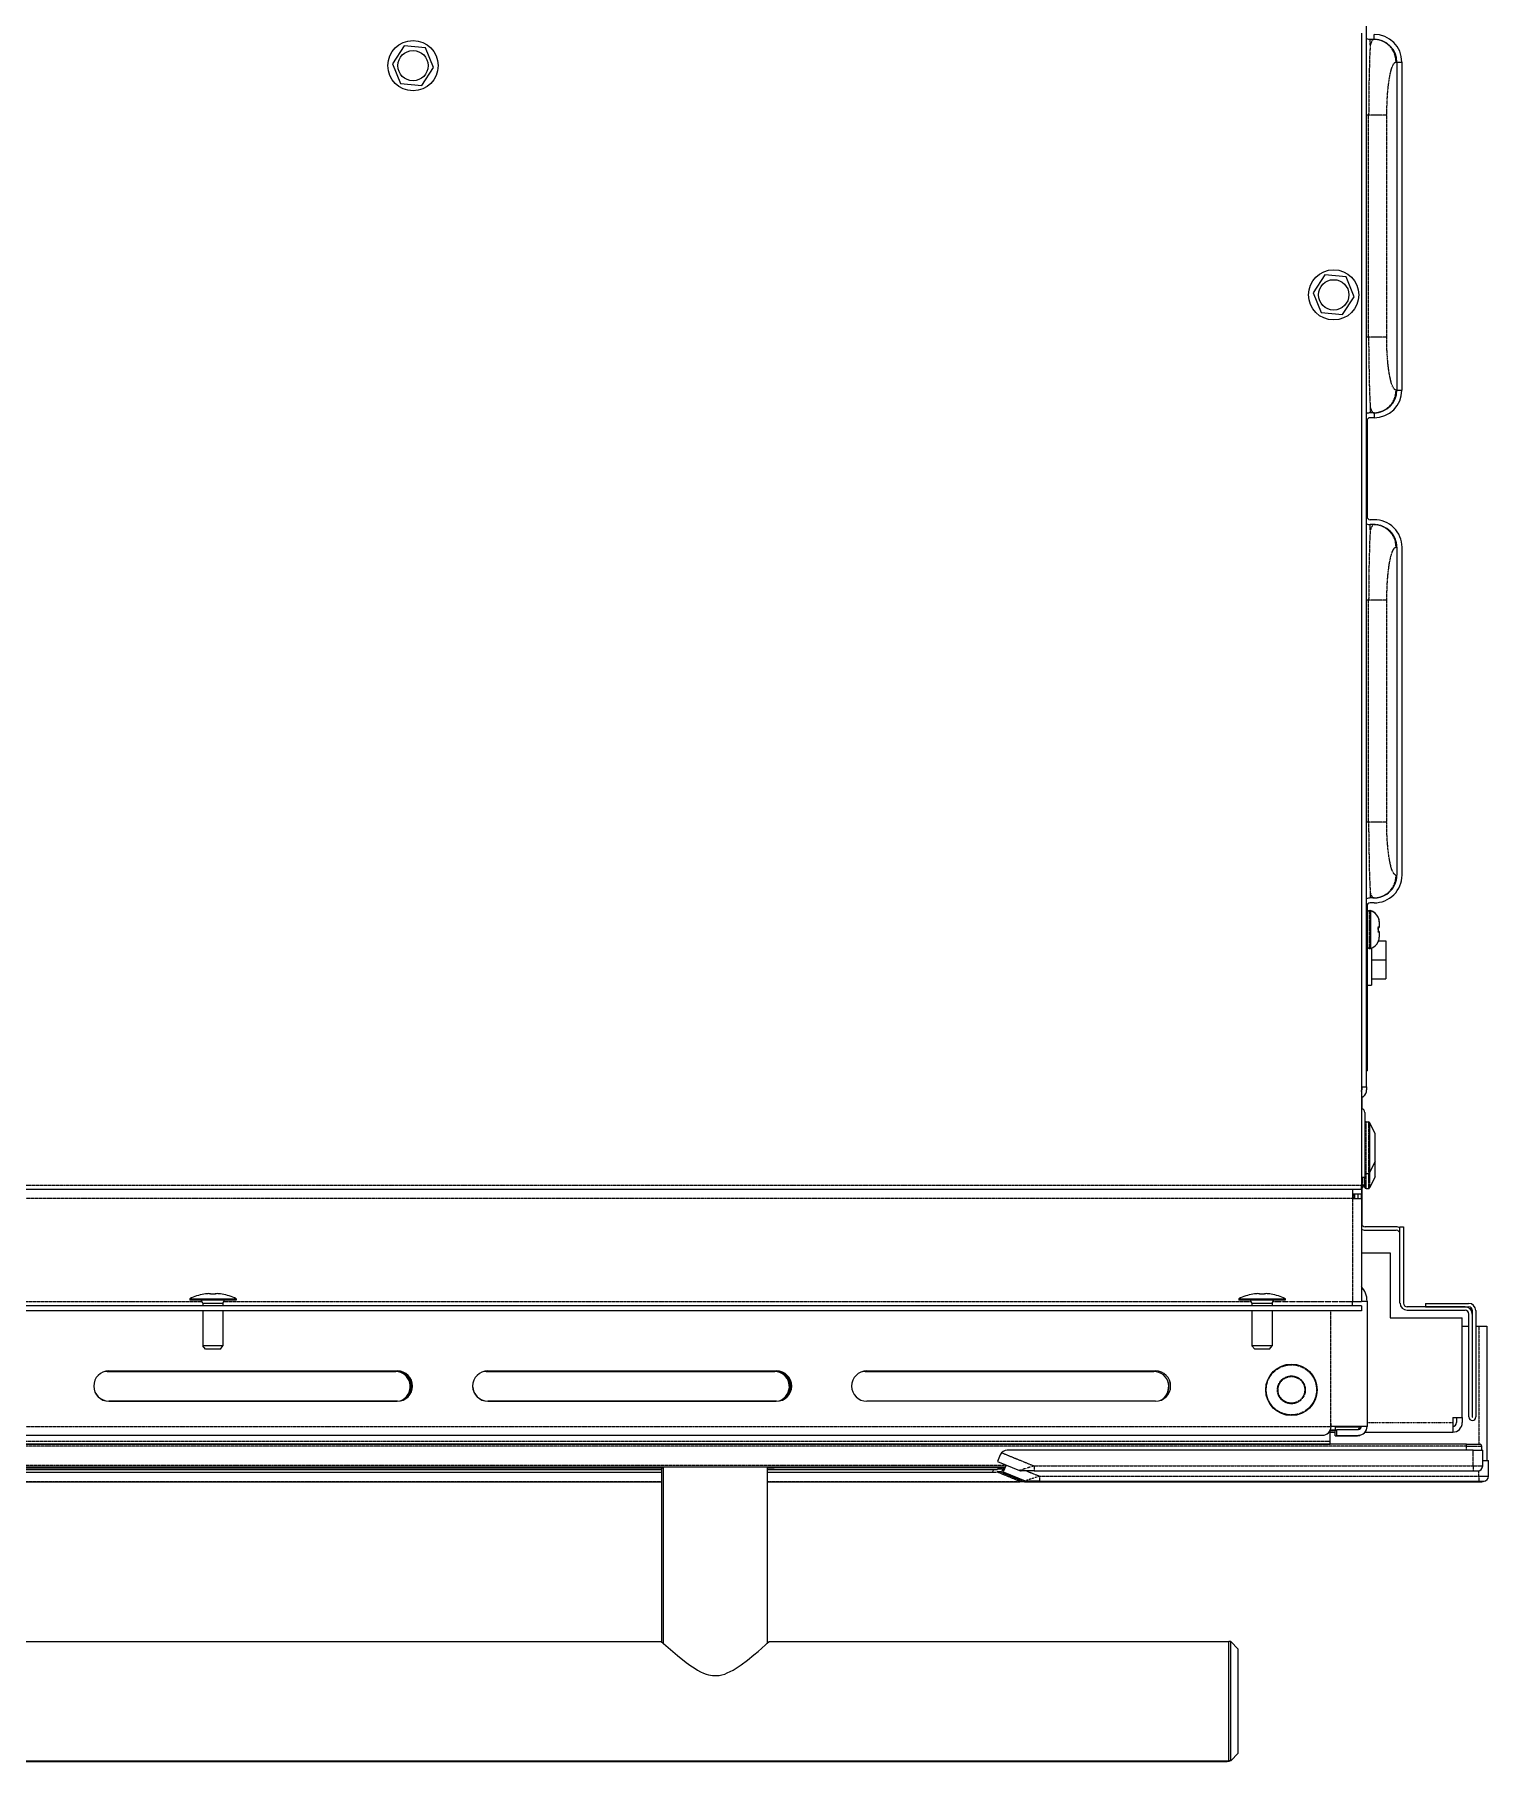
# Model space of a CAD drawing. Header units: millimetres. Extents: x 60499 to 556746, y 248297 to 497145.
# Drawn here: x 84286 to 94354, y 376801 to 388758 of the extents above; entities that cross this region are included whole.
import ezdxf

# ---------------------------------------------------------------- set-up
doc = ezdxf.new("R2010")
doc.units = ezdxf.units.MM
doc.linetypes.add('PHANTOM', pattern=[20, 10, -2, 2, -2, 2, -2])

msp = doc.modelspace()

# ---------------------------------------------------------------- linework, layer by layer
at = {"color": 7, "lineweight": 13, "ltscale": 0.03937}
for p, q in [((93510, 381471), (93510, 392705)), ((93474, 388767), (93474, 380792)), ((93720, 388568), (93720, 386296)), ((93753, 388568), (93753, 386296)), ((93514, 386094), (93514, 385410)), ((93720, 385208), (93720, 382937)), ((93754, 385208), (93754, 382937)), ((93514, 382443), (93514, 381583)), ((93411, 380762), (70326, 380762)), ((93474, 380700), (93474, 379985)), ((93474, 379956), (70263, 379956)), ((93474, 379922), (70263, 379922)), ((93514, 379989), (93514, 379120)), ((94218, 379186), (94218, 379899)), ((94241, 379899), (94241, 379186)), ((94242, 379186), (94242, 379923)), ((94266, 379923), (94266, 379186)), ((94172, 379183), (94172, 379873)), ((94343, 379815), (94343, 378885)), ((84789, 379501), (86788, 379501)), ((84801, 379505), (86799, 379505)), ((87413, 379501), (89412, 379501)), ((87425, 379505), (89424, 379505)), ((90038, 379501), (92036, 379501)), ((90049, 379505), (92048, 379505)), ((84801, 379296), (86795, 379296)), ((86799, 379295), (84801, 379295)), ((87425, 379296), (89420, 379296)), ((89424, 379295), (87425, 379295)), ((92048, 379295), (90049, 379295)), ((93203, 379059), (70519, 379059)), ((94202, 378998), (69520, 378998)), ((70465, 378998), (93257, 378998)), ((94247, 378956), (91022, 378956)), ((91007, 378838), (72715, 378838)), ((75083, 378838), (88639, 378838)), ((88639, 378834), (83249, 378834)), ((83249, 378833), (88628, 378833)), ((83331, 378822), (88628, 378822)), ((88628, 378834), (88628, 377630)), ((88639, 378838), (88639, 377620)), ((89360, 378838), (89360, 377620)), ((90995, 378834), (89360, 378834)), ((89360, 378822), (90928, 378822)), ((83331, 378803), (88628, 378803)), ((83331, 378738), (88628, 378738)), ((89360, 378803), (90920, 378803)), ((89360, 378738), (91108, 378738)), ((91207, 378813), (94247, 378813)), ((91234, 378738), (94275, 378738)), ((91246, 378742), (94286, 378742)), ((75096, 377632), (88626, 377632)), ((89373, 377632), (92555, 377632)), ((92555, 376805), (92555, 377632)), ((92555, 376805), (92555, 377632)), ((92569, 376805), (92569, 377632)), ((92621, 376858), (92621, 377579)), ((71155, 376801), (92544, 376801)), ((71167, 376805), (92555, 376805))]:
    msp.add_line(p, q, dxfattribs=at)
at = {"color": 7, "lineweight": 13, "ltscale": 0.000999991}
for p, q in [((93561, 388725), (93561, 388758)), ((93561, 386139), (93561, 386105)), ((94247, 378813), (94280, 378813)), ((94275, 378738), (94308, 378738)), ((94286, 378742), (94320, 378742))]:
    msp.add_line(p, q, dxfattribs=at)
at = {"color": 7, "lineweight": 13, "ltscale": 0.004405}
for p, q in [((86846, 388680), (86765, 388556)), ((86994, 388666), (86846, 388680)), ((87050, 388529), (86994, 388666)), ((86765, 388556), (86821, 388419)), ((86969, 388405), (87050, 388529)), ((86821, 388419), (86969, 388405)), ((93220, 387094), (93140, 386970)), ((93368, 387080), (93220, 387094)), ((93424, 386943), (93368, 387080)), ((93140, 386970), (93196, 386833)), ((93196, 386833), (93343, 386819)), ((93343, 386819), (93424, 386943))]:
    msp.add_line(p, q, dxfattribs=at)
at = {"color": 7, "linetype": 'PHANTOM', "lineweight": 13, "ltscale": 0.00112}
for p, q in [((93535, 388687), (93535, 388725)), ((93535, 385328), (93535, 385365)), ((93535, 382817), (93535, 382780))]:
    msp.add_line(p, q, dxfattribs=at)
at = {"color": 7, "lineweight": 13, "ltscale": 0.000752847}
for p, q in [((93561, 388725), (93535, 388725)), ((93561, 386139), (93535, 386139)), ((93561, 386105), (93535, 386105)), ((93561, 385399), (93535, 385399)), ((93561, 385365), (93535, 385365)), ((93561, 382780), (93535, 382780)), ((93561, 382746), (93535, 382746))]:
    msp.add_line(p, q, dxfattribs=at)
at = {"color": 7, "linetype": 'PHANTOM', "lineweight": 13, "ltscale": 0.00017842}
for p, q in [((93714, 388568), (93720, 388568)), ((93720, 386296), (93714, 386296)), ((93714, 385208), (93720, 385208)), ((93720, 382937), (93714, 382937))]:
    msp.add_line(p, q, dxfattribs=at)
at = {"color": 7, "linetype": 'PHANTOM', "lineweight": 13, "ltscale": 0.000984793}
for p, q in [((93720, 388568), (93753, 388568)), ((93720, 386296), (93753, 386296))]:
    msp.add_line(p, q, dxfattribs=at)
at = {"color": 7, "linetype": 'PHANTOM', "lineweight": 13, "ltscale": 0.000419557}
for p, q in [((93524, 388200), (93510, 388200)), ((93524, 386664), (93510, 386664)), ((93524, 384841), (93510, 384841)), ((93524, 383305), (93510, 383305))]:
    msp.add_line(p, q, dxfattribs=at)
at = {"color": 7, "linetype": 'PHANTOM', "lineweight": 13, "ltscale": 0.03937}
for p, q in [((93524, 386664), (93524, 388200)), ((93649, 386664), (93649, 388200)), ((93524, 383305), (93524, 384841)), ((93649, 383305), (93649, 384841)), ((70263, 380792), (93474, 380792)), ((93411, 380700), (70326, 380700)), ((93411, 380700), (93411, 379985)), ((78290, 379985), (85447, 379985)), ((85597, 379985), (92711, 379985)), ((93263, 379140), (93263, 379922)), ((94287, 379815), (94287, 378998)), ((70459, 379120), (93263, 379120)), ((94202, 378985), (69520, 378985)), ((70465, 379018), (93257, 379018)), ((91012, 378851), (72710, 378851)), ((91207, 378847), (94247, 378847)), ((83331, 378740), (88628, 378740)), ((89360, 378740), (91108, 378740)), ((91246, 378776), (94286, 378776))]:
    msp.add_line(p, q, dxfattribs=at)
at = {"color": 7, "linetype": 'PHANTOM', "lineweight": 13, "ltscale": 0.003721}
for p, q in [((93649, 388200), (93524, 388200)), ((93649, 386664), (93524, 386664)), ((93649, 384841), (93524, 384841)), ((93649, 383305), (93524, 383305))]:
    msp.add_line(p, q, dxfattribs=at)
at = {"color": 7, "linetype": 'PHANTOM', "lineweight": 13, "ltscale": 0.001119}
msp.add_line((93535, 386177), (93535, 386139), dxfattribs=at)
at = {"color": 7, "lineweight": 13, "ltscale": 0.000134154}
msp.add_line((93565, 385399), (93561, 385399), dxfattribs=at)
at = {"color": 7, "lineweight": 13, "ltscale": 0.001642}
msp.add_line((93514, 382735), (93514, 382680), dxfattribs=at)
at = {"color": 7, "lineweight": 13, "ltscale": 0.003526}
msp.add_line((93514, 382680), (93514, 382561), dxfattribs=at)
at = {"color": 7, "linetype": 'PHANTOM', "lineweight": 13, "ltscale": 1.44178e-06}
msp.add_line((93527, 382692), (93527, 382692), dxfattribs=at)
at = {"color": 7, "lineweight": 13, "ltscale": 0.000301872}
for p, q in [((93527, 382692), (93537, 382692)), ((93527, 382692), (93537, 382692)), ((93527, 382430), (93537, 382430))]:
    msp.add_line(p, q, dxfattribs=at)
at = {"color": 7, "linetype": 'PHANTOM', "lineweight": 13, "ltscale": 0.003901}
msp.add_line((93527, 382692), (93527, 382561), dxfattribs=at)
at = {"color": 7, "lineweight": 13, "ltscale": 1.68207e-06}
msp.add_line((93537, 382692), (93537, 382692), dxfattribs=at)
at = {"color": 7, "lineweight": 13, "ltscale": 0.003901}
for p, q in [((93537, 382692), (93537, 382561)), ((93537, 382561), (93537, 382430))]:
    msp.add_line(p, q, dxfattribs=at)
at = {"color": 7, "linetype": 'PHANTOM', "lineweight": 13, "ltscale": 2.67258e-05}
msp.add_line((93590, 382645), (93591, 382645), dxfattribs=at)
at = {"color": 7, "lineweight": 13, "ltscale": 1.17684e-05}
msp.add_line((93591, 382645), (93590, 382645), dxfattribs=at)
at = {"color": 7, "lineweight": 13, "ltscale": 2.74369e-05}
msp.add_line((93591, 382645), (93592, 382644), dxfattribs=at)
at = {"color": 7, "lineweight": 13, "ltscale": 0.000127056}
for p, q in [((93514, 382629), (93510, 382629)), ((93514, 382494), (93510, 382494))]:
    msp.add_line(p, q, dxfattribs=at)
at = {"color": 7, "lineweight": 13, "ltscale": 3.20795e-05}
msp.add_line((93514, 382561), (93514, 382560), dxfattribs=at)
at = {"color": 7, "lineweight": 13, "ltscale": 0.003494}
msp.add_line((93514, 382560), (93514, 382443), dxfattribs=at)
at = {"color": 7, "linetype": 'PHANTOM', "lineweight": 13, "ltscale": 3.54436e-05}
msp.add_line((93527, 382561), (93527, 382560), dxfattribs=at)
at = {"color": 7, "linetype": 'PHANTOM', "lineweight": 13, "ltscale": 0.003866}
msp.add_line((93527, 382560), (93527, 382430), dxfattribs=at)
at = {"color": 7, "lineweight": 13, "ltscale": 8.98707e-05}
msp.add_line((93591, 382575), (93594, 382575), dxfattribs=at)
at = {"color": 7, "lineweight": 13, "ltscale": 8.80684e-05}
msp.add_line((93594, 382549), (93591, 382549), dxfattribs=at)
at = {"color": 7, "lineweight": 13, "ltscale": 0.000874317}
msp.add_line((93598, 382579), (93598, 382608), dxfattribs=at)
at = {"color": 7, "lineweight": 13, "ltscale": 0.000899428}
msp.add_line((93598, 382514), (93598, 382544), dxfattribs=at)
at = {"color": 7, "lineweight": 13, "ltscale": 6.24769e-05}
for p, q in [((93517, 382401), (93514, 382401)), ((93517, 382360), (93514, 382360)), ((93517, 382351), (93514, 382351)), ((93517, 382343), (93514, 382343)), ((93517, 382301), (93514, 382301)), ((93517, 382228), (93514, 382228)), ((93517, 382177), (93514, 382177))]:
    msp.add_line(p, q, dxfattribs=at)
at = {"color": 7, "lineweight": 13, "ltscale": 0.002516}
msp.add_line((93517, 382351), (93517, 382436), dxfattribs=at)
at = {"color": 7, "lineweight": 13, "ltscale": 0.007575}
msp.add_line((93543, 382432), (93543, 382177), dxfattribs=at)
at = {"color": 7, "lineweight": 13, "ltscale": 1.19304e-05}
msp.add_line((93590, 382477), (93590, 382476), dxfattribs=at)
at = {"color": 7, "linetype": 'PHANTOM', "lineweight": 13, "ltscale": 2.72055e-05}
msp.add_line((93591, 382476), (93590, 382476), dxfattribs=at)
at = {"color": 7, "lineweight": 13, "ltscale": 0.001509}
msp.add_line((93593, 382482), (93643, 382482), dxfattribs=at)
at = {"color": 7, "lineweight": 13, "ltscale": 0.0039}
for p, q in [((93643, 382482), (93643, 382351)), ((93643, 382351), (93643, 382220))]:
    msp.add_line(p, q, dxfattribs=at)
at = {"color": 7, "lineweight": 13, "ltscale": 0.003659}
msp.add_line((93517, 382228), (93517, 382351), dxfattribs=at)
at = {"color": 7, "lineweight": 13, "ltscale": 0.003}
for p, q in [((93543, 382351), (93643, 382351)), ((93543, 382220), (93643, 382220))]:
    msp.add_line(p, q, dxfattribs=at)
at = {"color": 7, "lineweight": 13, "ltscale": 0.001516}
msp.add_line((93517, 382177), (93517, 382228), dxfattribs=at)
at = {"color": 7, "lineweight": 13, "ltscale": 0.000775014}
msp.add_line((93517, 382177), (93543, 382177), dxfattribs=at)
at = {"color": 7, "lineweight": 13, "ltscale": 0.000127477}
msp.add_line((93510, 381583), (93514, 381583), dxfattribs=at)
at = {"color": 7, "lineweight": 13, "ltscale": 0.001075}
msp.add_line((93474, 381471), (93510, 381471), dxfattribs=at)
at = {"color": 7, "lineweight": 13, "ltscale": 0.000591849}
for p, q in [((93477, 381471), (93477, 381451)), ((93510, 381471), (93510, 381451))]:
    msp.add_line(p, q, dxfattribs=at)
at = {"color": 7, "lineweight": 13, "ltscale": 0.000587294}
msp.add_line((93489, 381406), (93474, 381394), dxfattribs=at)
at = {"color": 7, "lineweight": 13, "ltscale": 0.002287}
msp.add_line((93477, 381396), (93477, 381319), dxfattribs=at)
at = {"color": 7, "lineweight": 13, "ltscale": 0.013338}
msp.add_line((93498, 381295), (93498, 380847), dxfattribs=at)
at = {"color": 7, "linetype": 'PHANTOM', "lineweight": 13, "ltscale": 0.010625}
for p, q in [((93506, 380873), (93506, 381230)), ((93522, 381230), (93522, 380873))]:
    msp.add_line(p, q, dxfattribs=at)
at = {"color": 7, "lineweight": 13, "ltscale": 0.000470499}
for p, q in [((93506, 381230), (93522, 381230)), ((93506, 380873), (93522, 380873)), ((93506, 380768), (93522, 380768))]:
    msp.add_line(p, q, dxfattribs=at)
at = {"color": 7, "linetype": 'PHANTOM', "lineweight": 13, "ltscale": 0.010348}
msp.add_line((93529, 381225), (93529, 380878), dxfattribs=at)
at = {"color": 7, "lineweight": 13, "ltscale": 0.002582}
for p, q in [((93568, 381148), (93529, 381225)), ((93568, 380955), (93529, 380878)), ((93568, 380850), (93529, 380773))]:
    msp.add_line(p, q, dxfattribs=at)
at = {"color": 7, "linetype": 'PHANTOM', "lineweight": 13, "ltscale": 0.005731}
msp.add_line((93568, 380955), (93568, 381148), dxfattribs=at)
at = {"color": 7, "lineweight": 13, "ltscale": 0.005507}
msp.add_line((93569, 380959), (93569, 381144), dxfattribs=at)
at = {"color": 7, "lineweight": 13, "ltscale": 0.000699982}
for p, q in [((93474, 380847), (93498, 380847)), ((93741, 380503), (93765, 380503)), ((93918, 379973), (93918, 379949))]:
    msp.add_line(p, q, dxfattribs=at)
at = {"color": 7, "lineweight": 13, "ltscale": 0.009851}
msp.add_line((93477, 380847), (93477, 380516), dxfattribs=at)
at = {"color": 7, "linetype": 'PHANTOM', "lineweight": 13, "ltscale": 0.002215}
msp.add_line((93482, 380847), (93482, 380773), dxfattribs=at)
at = {"color": 7, "lineweight": 13, "ltscale": 0.002108}
msp.add_line((93498, 380776), (93498, 380847), dxfattribs=at)
at = {"color": 7, "linetype": 'PHANTOM', "lineweight": 13, "ltscale": 0.003125}
for p, q in [((93506, 380768), (93506, 380873)), ((93522, 380873), (93522, 380768)), ((93529, 380878), (93529, 380773)), ((93568, 380850), (93568, 380955)), ((94202, 378985), (94307, 378985))]:
    msp.add_line(p, q, dxfattribs=at)
at = {"color": 7, "lineweight": 13, "ltscale": 0.003118}
msp.add_line((93569, 380854), (93569, 380959), dxfattribs=at)
at = {"color": 7, "lineweight": 13, "ltscale": 0.001865}
for p, q in [((93411, 380762), (93411, 380700)), ((93474, 380762), (93411, 380762)), ((93474, 380729), (93411, 380729)), ((93411, 380700), (93474, 380700)), ((93411, 379985), (93474, 379985))]:
    msp.add_line(p, q, dxfattribs=at)
at = {"color": 7, "linetype": 'PHANTOM', "lineweight": 13, "ltscale": 0.000875037}
msp.add_line((93418, 380729), (93418, 380700), dxfattribs=at)
at = {"color": 7, "lineweight": 13, "ltscale": 0.000875037}
for p, q in [((93426, 380729), (93426, 380700)), ((93450, 380729), (93450, 380700)), ((93473, 380729), (93473, 380700)), ((93411, 379956), (93411, 379985))]:
    msp.add_line(p, q, dxfattribs=at)
at = {"color": 7, "lineweight": 13, "ltscale": 0.000874917}
msp.add_line((93474, 380762), (93474, 380792), dxfattribs=at)
at = {"color": 7, "lineweight": 13, "ltscale": 0.000990019}
for p, q in [((93474, 380762), (93474, 380729)), ((93474, 379956), (93474, 379922))]:
    msp.add_line(p, q, dxfattribs=at)
at = {"color": 7, "lineweight": 13, "ltscale": 0.001067}
msp.add_line((93498, 380805), (93482, 380773), dxfattribs=at)
at = {"color": 7, "lineweight": 13, "ltscale": 0.006425}
for p, q in [((93715, 380503), (93499, 380503)), ((93499, 380479), (93715, 380479))]:
    msp.add_line(p, q, dxfattribs=at)
at = {"color": 7, "lineweight": 13, "ltscale": 0.015712}
for p, q in [((93741, 379975), (93741, 380503)), ((93765, 380503), (93765, 379975))]:
    msp.add_line(p, q, dxfattribs=at)
at = {"color": 7, "lineweight": 13, "ltscale": 7.50925e-05}
msp.add_line((93474, 380481), (93477, 380481), dxfattribs=at)
at = {"color": 7, "lineweight": 13, "ltscale": 0.000111017}
msp.add_line((93477, 380485), (93477, 380481), dxfattribs=at)
at = {"color": 7, "lineweight": 13, "ltscale": 0.005903}
msp.add_line((93474, 380322), (93672, 380322), dxfattribs=at)
at = {"color": 7, "lineweight": 13, "ltscale": 0.013371}
msp.add_line((93672, 380322), (93672, 379873), dxfattribs=at)
at = {"color": 7, "lineweight": 13, "ltscale": 8.83087e-05}
for p, q in [((85505, 380039), (85505, 380036)), ((85505, 380039), (85505, 380036)), ((92769, 380039), (92769, 380036)), ((92769, 380039), (92769, 380036))]:
    msp.add_line(p, q, dxfattribs=at)
at = {"color": 7, "lineweight": 13, "ltscale": 0.0096}
for p, q in [((85361, 380005), (85683, 380005)), ((85683, 379996), (85361, 379996)), ((92625, 380005), (92947, 380005)), ((92947, 379996), (92625, 379996))]:
    msp.add_line(p, q, dxfattribs=at)
at = {"color": 7, "lineweight": 13, "ltscale": 0.000265527}
for p, q in [((85361, 380005), (85361, 379996)), ((85683, 380005), (85683, 379996)), ((92625, 380005), (92625, 379996)), ((92947, 380005), (92947, 379996))]:
    msp.add_line(p, q, dxfattribs=at)
at = {"color": 7, "lineweight": 13, "ltscale": 0.000701462}
for p, q in [((85452, 379975), (85441, 379996)), ((85591, 379975), (85602, 379996)), ((92716, 379975), (92706, 379996))]:
    msp.add_line(p, q, dxfattribs=at)
at = {"color": 7, "lineweight": 13, "ltscale": 0.00415}
for p, q in [((85452, 379975), (85591, 379975)), ((92716, 379975), (92856, 379975)), ((85591, 379678), (85452, 379678)), ((92856, 379678), (92716, 379678))]:
    msp.add_line(p, q, dxfattribs=at)
at = {"color": 7, "lineweight": 13, "ltscale": 0.000575028}
for p, q in [((85452, 379975), (85452, 379956)), ((85591, 379975), (85591, 379956)), ((92716, 379975), (92716, 379956)), ((92856, 379975), (92856, 379956))]:
    msp.add_line(p, q, dxfattribs=at)
at = {"color": 7, "lineweight": 13, "ltscale": 0.00728}
for p, q in [((85452, 379922), (85452, 379678)), ((85591, 379922), (85591, 379678)), ((92716, 379922), (92716, 379678)), ((92856, 379922), (92856, 379678))]:
    msp.add_line(p, q, dxfattribs=at)
at = {"color": 7, "lineweight": 13, "ltscale": 0.000701489}
msp.add_line((92856, 379975), (92866, 379996), dxfattribs=at)
at = {"color": 7, "linetype": 'PHANTOM', "lineweight": 13, "ltscale": 0.016389}
msp.add_line((92861, 379985), (93411, 379985), dxfattribs=at)
at = {"color": 7, "linetype": 'PHANTOM', "lineweight": 13, "ltscale": 0.001182}
msp.add_line((93474, 379989), (93514, 379989), dxfattribs=at)
at = {"color": 7, "lineweight": 13, "ltscale": 0.011937}
for p, q in [((94192, 379949), (93791, 379949)), ((93791, 379925), (94192, 379925))]:
    msp.add_line(p, q, dxfattribs=at)
at = {"color": 7, "lineweight": 13, "ltscale": 0.008869}
for p, q in [((93918, 379973), (94216, 379973)), ((93918, 379949), (94216, 379949))]:
    msp.add_line(p, q, dxfattribs=at)
at = {"color": 7, "lineweight": 13, "ltscale": 0.014875}
msp.add_line((93672, 379873), (94172, 379873), dxfattribs=at)
at = {"color": 7, "lineweight": 13, "ltscale": 0.001363}
msp.add_line((94172, 379815), (94218, 379815), dxfattribs=at)
at = {"color": 7, "lineweight": 13, "ltscale": 2.49908e-05}
for p, q in [((94241, 379815), (94242, 379815)), ((89408, 378834), (89408, 378833)), ((89420, 378838), (89420, 378838))]:
    msp.add_line(p, q, dxfattribs=at)
at = {"color": 7, "lineweight": 13, "ltscale": 0.000627953}
msp.add_line((94266, 379815), (94287, 379815), dxfattribs=at)
at = {"color": 7, "lineweight": 13, "ltscale": 0.001662}
msp.add_line((94287, 379815), (94343, 379815), dxfattribs=at)
at = {"color": 7, "lineweight": 13, "ltscale": 0.000855589}
for p, q in [((85471, 379656), (85452, 379678)), ((85573, 379656), (85591, 379678)), ((92735, 379656), (92716, 379678)), ((92837, 379656), (92856, 379678))]:
    msp.add_line(p, q, dxfattribs=at)
at = {"color": 7, "lineweight": 13, "ltscale": 0.00305}
for p, q in [((85573, 379656), (85471, 379656)), ((92837, 379656), (92735, 379656))]:
    msp.add_line(p, q, dxfattribs=at)
at = {"color": 7, "lineweight": 13, "ltscale": 0.000931026}
msp.add_line((92138, 379424), (92138, 379393), dxfattribs=at)
at = {"color": 7, "lineweight": 13, "ltscale": 0.00197}
for p, q in [((94106, 379183), (94172, 379183)), ((94106, 379147), (94106, 379081))]:
    msp.add_line(p, q, dxfattribs=at)
at = {"color": 7, "lineweight": 13, "ltscale": 0.001063}
for p, q in [((94106, 379183), (94106, 379147)), ((94132, 379183), (94132, 379147)), ((94172, 379183), (94172, 379147))]:
    msp.add_line(p, q, dxfattribs=at)
at = {"color": 7, "lineweight": 13, "ltscale": 0.00222}
msp.add_line((93257, 379018), (93257, 379093), dxfattribs=at)
at = {"color": 7, "lineweight": 13, "ltscale": 0.000679917}
msp.add_line((93280, 379091), (93257, 379091), dxfattribs=at)
at = {"color": 7, "lineweight": 13, "ltscale": 0.001037}
msp.add_line((93257, 379081), (93292, 379081), dxfattribs=at)
at = {"color": 7, "lineweight": 13, "ltscale": 0.001003}
msp.add_line((93292, 379095), (93258, 379095), dxfattribs=at)
at = {"color": 7, "lineweight": 13, "ltscale": 0.000600019}
for p, q in [((93263, 379120), (93263, 379140)), ((93263, 379140), (93263, 379120))]:
    msp.add_line(p, q, dxfattribs=at)
at = {"color": 7, "lineweight": 13, "ltscale": 0.00745}
msp.add_line((93514, 379120), (93263, 379120), dxfattribs=at)
at = {"color": 7, "lineweight": 13, "ltscale": 0.000124834}
msp.add_line((93280, 379095), (93280, 379091), dxfattribs=at)
at = {"color": 7, "lineweight": 13, "ltscale": 0.000743355}
msp.add_line((93292, 379120), (93292, 379095), dxfattribs=at)
at = {"color": 7, "lineweight": 13, "ltscale": 0.005394}
msp.add_line((93473, 379116), (93292, 379116), dxfattribs=at)
at = {"color": 7, "lineweight": 13, "ltscale": 0.000350472}
msp.add_line((93292, 379095), (93304, 379095), dxfattribs=at)
at = {"color": 7, "lineweight": 13, "ltscale": 0.0012}
for p, q in [((93292, 379055), (93292, 379095)), ((93304, 379059), (93304, 379100))]:
    msp.add_line(p, q, dxfattribs=at)
at = {"color": 7, "lineweight": 13, "ltscale": 0.00445}
for p, q in [((93292, 379055), (93441, 379055)), ((93304, 379100), (93453, 379100)), ((93304, 379059), (93453, 379059))]:
    msp.add_line(p, q, dxfattribs=at)
at = {"color": 7, "lineweight": 13, "ltscale": 0.018049}
msp.add_line((93500, 379081), (94106, 379081), dxfattribs=at)
at = {"color": 7, "linetype": 'PHANTOM', "lineweight": 13, "ltscale": 0.017626}
msp.add_line((93514, 379147), (94106, 379147), dxfattribs=at)
at = {"color": 7, "linetype": 'PHANTOM', "lineweight": 13, "ltscale": 0.007191}
msp.add_line((90983, 378939), (91207, 378847), dxfattribs=at)
at = {"color": 7, "lineweight": 13, "ltscale": 0.000604825}
msp.add_line((93257, 378998), (93257, 379018), dxfattribs=at)
at = {"color": 7, "linetype": 'PHANTOM', "lineweight": 13, "ltscale": 0.000374982}
msp.add_line((94202, 378985), (94202, 378998), dxfattribs=at)
at = {"color": 7, "lineweight": 13, "ltscale": 0.00275}
msp.add_line((94202, 378998), (94295, 378998), dxfattribs=at)
at = {"color": 7, "linetype": 'PHANTOM', "lineweight": 13, "ltscale": 0.0008772}
msp.add_line((94202, 378956), (94202, 378985), dxfattribs=at)
at = {"color": 7, "linetype": 'PHANTOM', "lineweight": 13, "ltscale": 0.00325}
msp.add_line((94247, 378847), (94247, 378956), dxfattribs=at)
at = {"color": 7, "lineweight": 13, "ltscale": 0.002}
msp.add_line((94247, 378956), (94314, 378956), dxfattribs=at)
at = {"color": 7, "lineweight": 13, "ltscale": 0.0008772}
msp.add_line((94307, 378956), (94307, 378985), dxfattribs=at)
at = {"color": 7, "lineweight": 13, "ltscale": 0.00325}
for p, q in [((94314, 378847), (94314, 378956)), ((94354, 378776), (94354, 378885))]:
    msp.add_line(p, q, dxfattribs=at)
at = {"color": 7, "lineweight": 13, "ltscale": 0.000350291}
msp.add_line((88628, 378834), (88639, 378834), dxfattribs=at)
at = {"color": 7, "lineweight": 13, "ltscale": 0.001772}
msp.add_line((89360, 378838), (89420, 378838), dxfattribs=at)
at = {"color": 7, "lineweight": 13, "ltscale": 0.001421}
msp.add_line((89360, 378833), (89408, 378833), dxfattribs=at)
at = {"color": 7, "linetype": 'PHANTOM', "lineweight": 13, "ltscale": 0.000625288}
msp.add_line((90920, 378803), (90928, 378822), dxfattribs=at)
at = {"color": 7, "lineweight": 13, "ltscale": 0.001455}
for p, q in [((90973, 378924), (90955, 378878)), ((91013, 378852), (90994, 378807))]:
    msp.add_line(p, q, dxfattribs=at)
at = {"color": 7, "lineweight": 13, "ltscale": 0.004875}
for p, q in [((90955, 378878), (91106, 378816)), ((90982, 378803), (91134, 378740)), ((90994, 378807), (91146, 378744))]:
    msp.add_line(p, q, dxfattribs=at)
at = {"color": 7, "lineweight": 13, "ltscale": 0.001146}
msp.add_line((90997, 378838), (90982, 378803), dxfattribs=at)
at = {"color": 7, "lineweight": 13, "ltscale": 0.000120444}
msp.add_line((90987, 378824), (90991, 378822), dxfattribs=at)
at = {"color": 7, "lineweight": 13, "ltscale": 5.49581e-05}
msp.add_line((91013, 378852), (91014, 378854), dxfattribs=at)
at = {"color": 7, "linetype": 'PHANTOM', "lineweight": 13, "ltscale": 0.003135}
for p, q in [((91207, 378847), (91106, 378816)), ((91246, 378776), (91146, 378744))]:
    msp.add_line(p, q, dxfattribs=at)
at = {"color": 7, "linetype": 'PHANTOM', "lineweight": 13, "ltscale": 0.001}
for p, q in [((91207, 378847), (91207, 378813)), ((94247, 378847), (94247, 378813)), ((94286, 378776), (94286, 378742))]:
    msp.add_line(p, q, dxfattribs=at)
at = {"color": 7, "linetype": 'PHANTOM', "lineweight": 13, "ltscale": 0.002}
for p, q in [((94247, 378847), (94314, 378847)), ((94286, 378776), (94354, 378776))]:
    msp.add_line(p, q, dxfattribs=at)
at = {"color": 7, "lineweight": 13, "ltscale": 0.001178}
msp.add_line((94314, 378885), (94354, 378885), dxfattribs=at)
at = {"color": 7, "linetype": 'PHANTOM', "lineweight": 13, "ltscale": 0.005063}
msp.add_line((91108, 378740), (90951, 378805), dxfattribs=at)
at = {"color": 7, "lineweight": 13, "ltscale": 0.000188586}
msp.add_line((90982, 378803), (90977, 378805), dxfattribs=at)
at = {"color": 7, "linetype": 'PHANTOM', "lineweight": 13, "ltscale": 7.61738e-05}
msp.add_line((91108, 378738), (91108, 378740), dxfattribs=at)
at = {"color": 7, "lineweight": 13, "ltscale": 0.001143}
msp.add_line((91146, 378738), (91108, 378738), dxfattribs=at)
at = {"color": 7, "lineweight": 13, "ltscale": 0.002613}
for p, q in [((91207, 378813), (91119, 378813)), ((91147, 378738), (91234, 378738)), ((91246, 378742), (91158, 378742))]:
    msp.add_line(p, q, dxfattribs=at)
at = {"color": 7, "linetype": 'PHANTOM', "lineweight": 13, "ltscale": 0.000391402}
msp.add_line((91134, 378740), (91146, 378744), dxfattribs=at)
at = {"color": 7, "linetype": 'PHANTOM', "lineweight": 13, "ltscale": 0.002934}
msp.add_line((91155, 378813), (91246, 378776), dxfattribs=at)
at = {"color": 7, "linetype": 'PHANTOM', "lineweight": 13, "ltscale": 0.000124954}
for p, q in [((91234, 378738), (91234, 378742)), ((94275, 378738), (94275, 378742))]:
    msp.add_line(p, q, dxfattribs=at)
at = {"color": 7, "linetype": 'PHANTOM', "lineweight": 13, "ltscale": 0.000999991}
msp.add_line((91246, 378776), (91246, 378742), dxfattribs=at)
at = {"color": 7, "linetype": 'PHANTOM', "lineweight": 13, "ltscale": 0.001139}
msp.add_line((94286, 378776), (94286, 378814), dxfattribs=at)
at = {"color": 7, "lineweight": 13, "ltscale": 0.000534171}
msp.add_line((89360, 377620), (89373, 377632), dxfattribs=at)
at = {"color": 7, "lineweight": 13, "ltscale": 6.34604e-05}
msp.add_line((89360, 377626), (89362, 377627), dxfattribs=at)
msp.add_line((89360, 377626), (89362, 377627), dxfattribs=at)
at = {"color": 7, "lineweight": 13, "ltscale": 0.000212602}
msp.add_line((89362, 377627), (89369, 377627), dxfattribs=at)
at = {"color": 7, "lineweight": 13, "ltscale": 0.000393665}
for p, q in [((92569, 377632), (92555, 377632)), ((92569, 376805), (92555, 376805))]:
    msp.add_line(p, q, dxfattribs=at)
at = {"color": 7, "lineweight": 13, "ltscale": 0.002227}
for p, q in [((92569, 377632), (92621, 377579)), ((92569, 376805), (92621, 376858))]:
    msp.add_line(p, q, dxfattribs=at)
at = {"color": 7, "lineweight": 13, "ltscale": 0.000124954}
for p, q in [((92544, 376801), (92544, 376805)), ((92544, 376801), (92544, 376805)), ((92557, 376801), (92557, 376805))]:
    msp.add_line(p, q, dxfattribs=at)
at = {"color": 7, "lineweight": 13, "ltscale": 0.000393725}
msp.add_line((92557, 376801), (92544, 376801), dxfattribs=at)
at = {"color": 7, "lineweight": 13, "ltscale": 0.000176117}
msp.add_line((92557, 376801), (92561, 376805), dxfattribs=at)
at = {"color": 7, "linetype": 'PHANTOM', "lineweight": 13, "ltscale": 0.03937}
for points in [[(93535, 388687), (93531, 388612), (93528, 388507), (93525, 388385), (93524, 388200)], [(93649, 388200), (93652, 388300), (93655, 388347), (93659, 388391), (93667, 388452), (93677, 388502), (93683, 388522), (93689, 388539), (93697, 388555), (93705, 388564), (93710, 388567), (93714, 388568)], [(93524, 386664), (93524, 386602), (93527, 386400), (93529, 386311), (93532, 386235), (93535, 386177)], [(93714, 386296), (93710, 386297), (93706, 386299), (93698, 386308), (93690, 386322), (93684, 386337), (93679, 386355), (93669, 386398), (93663, 386435), (93658, 386476), (93654, 386522), (93651, 386571), (93649, 386664)], [(93535, 385328), (93531, 385252), (93528, 385148), (93525, 385026), (93524, 384841)], [(93649, 384841), (93652, 384940), (93655, 384988), (93659, 385032), (93667, 385093), (93677, 385142), (93683, 385163), (93689, 385179), (93697, 385195), (93705, 385205), (93710, 385208), (93714, 385208)], [(93524, 383305), (93524, 383243), (93527, 383041), (93529, 382951), (93532, 382876), (93535, 382817)], [(93714, 382937), (93710, 382937), (93706, 382940), (93698, 382949), (93690, 382963), (93684, 382978), (93679, 382995), (93669, 383039), (93663, 383076), (93658, 383117), (93654, 383163), (93651, 383212), (93649, 383305)], [(93590, 382579), (93597, 382579), (93598, 382579), (93598, 382579), (93598, 382579), (93598, 382579)], [(93598, 382544), (93598, 382544), (93598, 382544), (93598, 382544), (93590, 382544)], [(91134, 378740), (91134, 378740), (91135, 378740), (91135, 378740), (91135, 378740), (91135, 378740), (91134, 378739), (91134, 378739), (91132, 378739), (91121, 378739), (91108, 378740)]]:
    msp.add_lwpolyline(points, dxfattribs=at)
at = {"color": 7, "lineweight": 13, "ltscale": 0.03937}
for points in [[(90987, 378824), (90983, 378825), (90971, 378825), (90953, 378824)], [(88626, 377632), (88705, 377562), (88738, 377534), (88798, 377487), (88830, 377463), (88853, 377448), (88877, 377433), (88897, 377422), (88919, 377412), (88936, 377406), (88954, 377401), (88981, 377396), (89009, 377395), (89027, 377397), (89045, 377401), (89065, 377406), (89083, 377414), (89104, 377423), (89123, 377434), (89158, 377456), (89180, 377471), (89222, 377502), (89268, 377540), (89296, 377563), (89373, 377632)]]:
    msp.add_lwpolyline(points, dxfattribs=at)
for centre, radius in [((86907, 388543), 174), ((86907, 388543), 105), ((93282, 386956), 174), ((93282, 386956), 105), ((92989, 379374), 178)]:
    msp.add_circle(centre, radius, dxfattribs=at)
at = {"color": 7, "linetype": 'PHANTOM', "lineweight": 13, "ltscale": 0.03937}
for radius in [174, 96.3, 92.5]:
    msp.add_circle((92989, 379374), radius, dxfattribs=at)
at = {"color": 7, "lineweight": 13, "ltscale": 0.03937}
for centre, radius, start, end in [((93535, 388784), 58.8, 244.6234, 270), ((93535, 386080), 58.8, 90, 115.3766), ((93535, 386080), 25.2, 90, 180), ((93535, 385424), 25.2, 180, 270), ((93535, 385424), 58.8, 244.6234, 270), ((93535, 382721), 58.8, 90, 115.3766), ((93535, 382721), 25.2, 90, 180), ((93527, 382680), 12.6, 90, 180), ((93527, 382680), 12.6, 90, 180), ((93514, 382612), 84, 23.7199, 74.2917), ((93514, 382611), 84, 23.7199, 74.2917), ((93587, 382644), 4.2, 348.3713, 23.72), ((93510, 382609), 88.3, 359.7201, 24.2542), ((93512, 382609), 86.4, 11.5353, 22.7584), ((93510, 382609), 88.1, 359.7713, 22.6588), ((93586, 382577), 4.73, 6.2277, 28.5956), ((93586, 382546), 4.69, 331.6496, 354.0894), ((93403, 382561), 189, 355.3123, 4.9491), ((93594, 382579), 4.2, 270, 0), ((93594, 382544), 4.2, 0, 90), ((93527, 382443), 12.6, 180.0001, 191.6828), ((93527, 382443), 12.6, 180, 270), ((93514, 382511), 84, 285.7083, 335.6197), ((93510, 382514), 88.2, 335.101, 0.2898), ((93510, 382514), 88, 336.7137, 0.2374), ((93587, 382478), 4.2, 335.6197, 11.2648), ((93451, 381451), 25.2, 334.1584, 0), ((93451, 381451), 58.8, 310, 0), ((93474, 381295), 23.9, 0.0001, 89.2112), ((93506, 381221), 8.4, 90.0001, 180.0001), ((93522, 381221), 8.4, 26.5652, 90.0001), ((93561, 381144), 8.4, 0.0001, 26.5651), ((93506, 380881), 8.4, 180.0001, 270.0001), ((93522, 380881), 8.4, 270.0001, 333.4351), ((93561, 380959), 8.4, 333.4351, 0.0001), ((93561, 380854), 8.4, 333.4351, 0.0001), ((93474, 380776), 8.4, 287.0188, 333.4349), ((93506, 380776), 8.4, 180.0001, 270.0001), ((93522, 380776), 8.4, 270.0001, 333.4351), ((93499, 380529), 26, 193.7688, 270.0001), ((93715, 380453), 49.5, 58.302, 90.0001), ((93499, 380529), 49.5, 239.3145, 270.0001), ((93715, 380453), 26, 0.0001, 90.0001), ((93368, 379989), 145, 0.0001, 43.3797), ((93791, 379975), 49.5, 180.0001, 270.0001), ((93791, 379975), 26, 180.0001, 270.0001), ((94192, 379899), 49.5, 0.0001, 90.0001), ((94192, 379899), 26, 0.0001, 90.0001), ((94216, 379923), 49.5, 0.0001, 90.0001), ((94216, 379923), 26, 0.0001, 90.0001), ((84801, 379400), 105, 90.0001, 270.0001), ((84789, 379396), 105, 90.0001, 106.1444), ((86788, 379396), 105, 306.1317, 90.0001), ((86795, 379401), 105, 270.0001, 77.3889), ((86799, 379400), 105, 270.0001, 90.0001), ((86783, 379397), 105, 292.9675, 77.3889), ((87425, 379400), 105, 90.0001, 270.0001), ((87413, 379396), 105, 90.0001, 106.1444), ((89412, 379396), 105, 306.1317, 90.0001), ((89420, 379401), 105, 270.0001, 77.3889), ((89424, 379400), 105, 270.0001, 90.0001), ((89408, 379397), 105, 292.9675, 77.3889), ((90049, 379400), 105, 90.0001, 270.0001), ((90038, 379396), 105, 90.0001, 106.2178), ((92036, 379396), 105, 293.037, 90.0001), ((92048, 379400), 105, 270.0001, 90.0001), ((84801, 379401), 105, 181.0425, 270.0001), ((87425, 379401), 105, 181.0425, 270.0001), ((92033, 379393), 105, 313.0131, 0.0001), ((94242, 379186), 23.9, 180.0001, 0.0001), ((94242, 379186), 0.42, 180.0001, 0.0001), ((93203, 379120), 60.5, 270.0269, 0.0079), ((93441, 379116), 60.5, 270.0001, 295.4859), ((93453, 379120), 60.5, 270.0001, 0.0001), ((93453, 379120), 20.2, 270.0001, 0.0001), ((93441, 379116), 20.2, 307.6114, 0.0001), ((94106, 379147), 66.2, 270.0001, 0.0001), ((94106, 379147), 26, 270.0001, 0.0001), ((91022, 378904), 52.5, 90, 157.5), ((94295, 378985), 12.6, 0.0001, 90.0001), ((90929, 379014), 192, 269.9141, 277.2689), ((91119, 378847), 33.6, 247.5, 270), ((94280, 378847), 33.6, 270, 0), ((90921, 378990), 187, 269.8169, 279.223), ((91147, 378771), 33.6, 247.5, 270.0001), ((91158, 378776), 33.6, 247.5, 270.0001), ((94308, 378771), 33.6, 270.0001, 300.2733), ((94320, 378776), 33.6, 270.0001, 0.0001)]:
    msp.add_arc(centre, radius, start, end, dxfattribs=at)
at = {"color": 7, "linetype": 'PHANTOM', "lineweight": 13, "ltscale": 0.03937}
for centre, radius, start, end in [((93510, 382609), 88.2, 359.7365, 24.5516), ((93412, 382561), 179, 359.9536, 5.7142), ((93412, 382561), 180, 354.5668, 0.041), ((93510, 382514), 88.1, 334.7958, 0.2677)]:
    msp.add_arc(centre, radius, start, end, dxfattribs=at)
at = {"color": 7, "lineweight": 13, "ltscale": 0.03937}
for centre, major_axis, ratio, start_param, end_param in [((93561, 388568), (193, 0), 0.990067, 6.283153, 7.853948), ((93561, 388568), (193, 0), 0.990067, 6.283153, 7.853948), ((93561, 388568), (159, 0), 0.984808, 6.283093, 7.853885), ((93561, 386296), (159, 0), 0.984808, 4.712486, 6.283278), ((93561, 386296), (193, 0), 0.990067, 4.712422, 6.283217), ((93561, 385208), (194, 0), 0.984808, 6.283185, 7.853982), ((93561, 385208), (159, 0), 0.984808, 6.283185, 7.853982), ((93561, 382937), (-194, 0), 0.984808, 1.570796, 3.141593), ((93561, 382937), (-159, 0), 0.984808, 1.570796, 3.141593), ((85522, 379675), (0, 367), 1, 0.17228, 0.454326), ((85522, 379675), (0, 367), 1, 0.116293, 0.172462), ((85459, 379675), (0, 362), 0.000144, 6.283185, 6.329603), ((85459, 379675), (0, 362), 0.000144, 6.236767, 6.283185), ((85492, 379675), (0, 365), 0.707005, 6.233201, 6.333169), ((85492, 379675), (0, 365), 0.707208, 6.233201, 6.333169), ((85505, 379675), (0, 367), 0.000144, 0.116293, 0.172462), ((85505, 379675), (0, 367), 0.000144, 6.110724, 6.166892), ((85522, 379675), (0, 362), 1, 6.236768, 6.329603), ((85522, 379675), (0, -362), 1, 3.095175, 3.188011), ((85551, 379675), (0, -365), 0.707208, 3.091609, 3.191577), ((85551, 379675), (0, -365), 0.707005, 3.091609, 3.191577), ((85539, 379675), (0, -367), 0.000144, 3.257886, 3.314054), ((85522, 379675), (0, 367), 1, 6.110724, 6.166892), ((85522, 379675), (0, -367), 1, 2.969131, 3.025299), ((85522, 379675), (0, -367), 1, 2.687266, 2.969313), ((85585, 379675), (0, -362), 0.000144, 3.141593, 3.188011), ((92786, 379675), (0, 367), 1, 0.17228, 0.454326), ((92786, 379675), (0, 367), 1, 0.116293, 0.172462), ((92723, 379675), (0, 362), 0.000144, 6.283185, 6.329603), ((92723, 379675), (0, 362), 0.000144, 6.236767, 6.283185), ((92756, 379675), (0, 365), 0.707005, 6.233201, 6.333169), ((92756, 379675), (0, 365), 0.707208, 6.233201, 6.333169), ((92769, 379675), (0, 367), 0.000144, 0.116293, 0.172462), ((92769, 379675), (0, 367), 0.000144, 6.110724, 6.166892), ((92786, 379675), (0, 362), 1, 6.236768, 6.329603), ((92786, 379675), (0, -362), 1, 3.095175, 3.188011), ((92816, 379675), (0, -365), 0.707208, 3.091609, 3.191577), ((92816, 379675), (0, -365), 0.707005, 3.091609, 3.191577), ((92803, 379675), (0, -367), 0.000144, 3.257886, 3.314054), ((92786, 379675), (0, 367), 1, 6.110724, 6.166892), ((92786, 379675), (0, -367), 1, 2.969131, 3.025299), ((92786, 379675), (0, -367), 1, 2.687266, 2.969313), ((92849, 379675), (0, -362), 0.000144, 3.141593, 3.188011), ((90895, 378767), (85.6, 35.5), 0.222565, 0.219026, 0.767271)]:
    msp.add_ellipse(centre, major_axis=major_axis, ratio=ratio, start_param=start_param, end_param=end_param, dxfattribs=at)
at = {"color": 7, "linetype": 'PHANTOM', "lineweight": 13, "ltscale": 0.03937}
for centre, major_axis, ratio, start_param, end_param in [((93560, 388194), (0, -531), 0.122836, 3.141565, 3.520172), ((93559, 388568), (0, -157), 0.984808, 1.570796, 3.141593), ((93559, 386296), (0, 157), 0.984808, 3.141593, 4.712389), ((93559, 386665), (0, -526), 0.123386, 5.902864, 6.283191), ((93560, 384834), (0, -531), 0.122836, 3.141565, 3.520172), ((93559, 385208), (0, -157), 0.984808, 1.570796, 3.141593), ((93559, 382937), (0, 157), 0.984808, 3.141593, 4.712389), ((93559, 383306), (0, -526), 0.123386, 5.902864, 6.283191)]:
    msp.add_ellipse(centre, major_axis=major_axis, ratio=ratio, start_param=start_param, end_param=end_param, dxfattribs=at)

doc.saveas('drawing.dxf')
